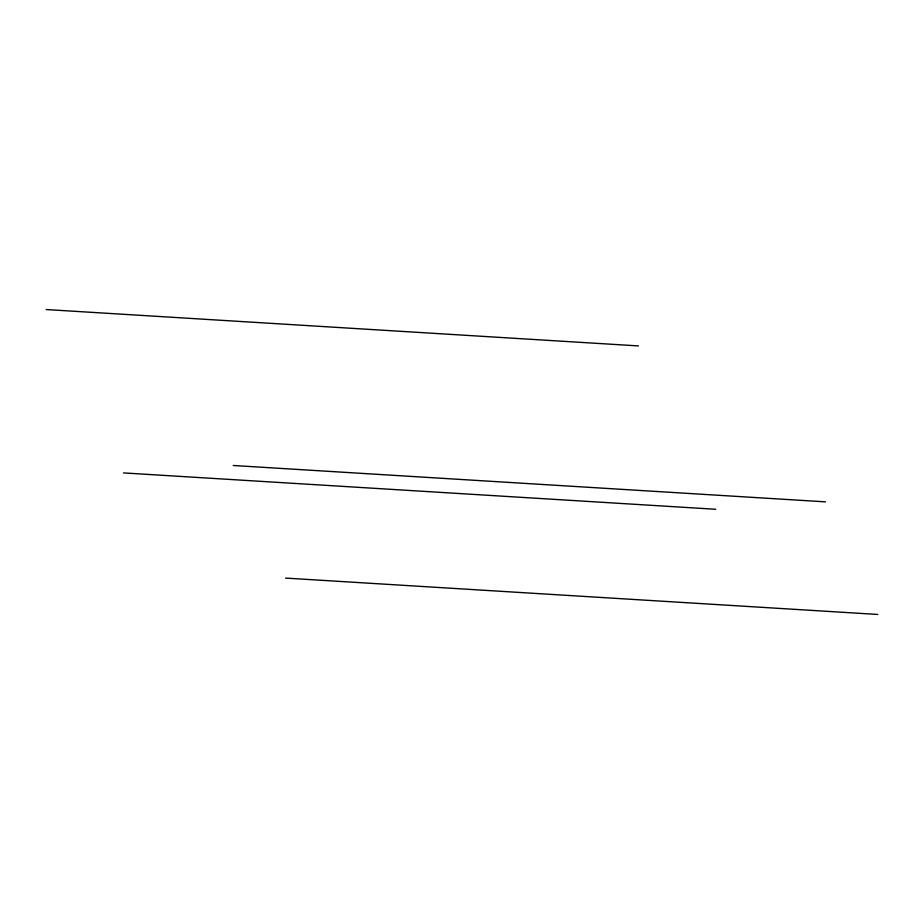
<?xml version="1.0" encoding="UTF-8"?>
<svg xmlns="http://www.w3.org/2000/svg" width="924" height="924" viewBox="0 0 924 924"><rect width="100%" height="100%" fill="white"/><g stroke="black" fill="none" stroke-linecap="round" stroke-linejoin="round"><path stroke-width="1.39" d="M46.2 309.552L638.449 345.911M233.229 465.488L825.479 501.848M123.493 472.915L715.742 509.274M285.551 578.089L877.8 614.448"/></g></svg>
